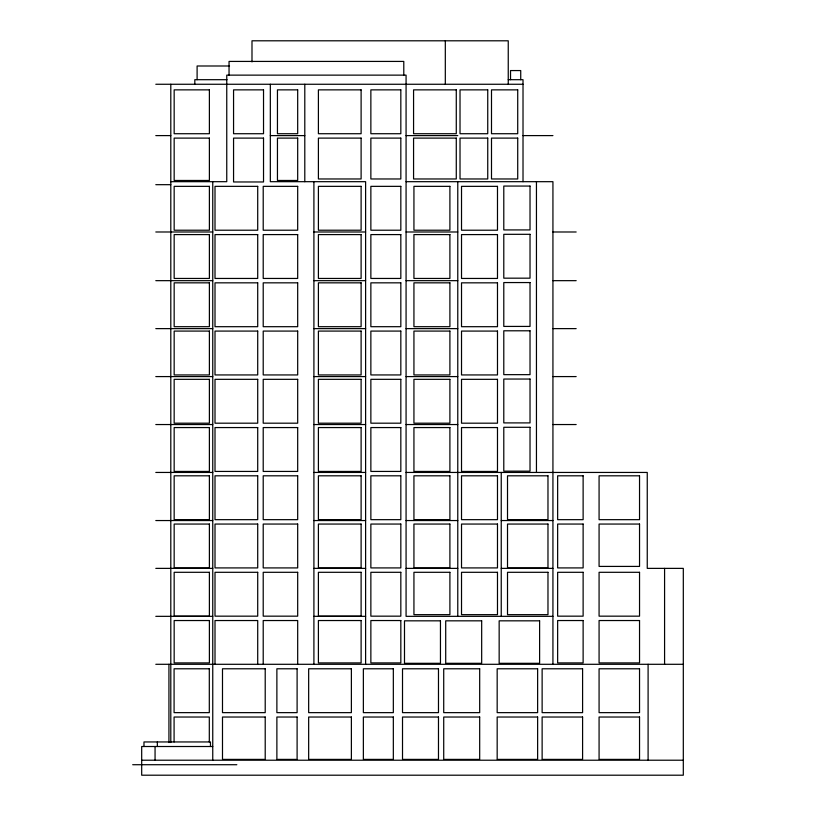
<?xml version="1.0" encoding="UTF-8"?>
<svg xmlns="http://www.w3.org/2000/svg" width="816" height="816" viewBox="0 0 816 816"><rect width="100%" height="100%" fill="white"/><g stroke="black" fill="none" stroke-linecap="round" stroke-linejoin="round"><path stroke-width="1.22" d="M229.51 65.994L197.105 65.994L197.105 79.693M227.021 79.693L194.82 79.693L194.82 84.262M508.246 79.693L523.015 79.693L523.015 181.682M155.805 84.262L523.015 84.262M155.805 135.599L170.799 135.599M270.331 135.599L304.796 135.599M406.072 135.599L457.776 135.599M523.015 135.599L552.932 135.599M170.799 181.682L226.756 181.682L226.756 75.133L406.072 75.133L406.072 616.335L552.932 616.335M406.072 181.682L552.932 181.682L552.932 664.295M155.805 184.681L170.799 184.681M155.805 231.989L212.752 231.989M313.905 231.989L365.609 231.989M406.072 231.989L457.776 231.989M552.932 231.989L576.167 231.989M155.805 280.663L212.752 280.663M313.905 280.663L365.609 280.663M406.072 280.663L457.776 280.663M552.932 280.663L576.167 280.663M155.805 328.624L212.752 328.624M313.905 328.624L365.609 328.624M406.072 328.624L457.776 328.624M552.932 328.624L576.167 328.624M155.805 376.584L212.752 376.584M313.905 376.584L365.609 376.584M406.072 376.584L457.776 376.584M552.932 376.584L576.167 376.584M155.805 424.544L212.752 424.544M313.905 424.544L365.609 424.544M406.072 424.544L457.776 424.544M552.932 424.544L576.167 424.544M155.805 472.444L212.752 472.444M313.905 472.444L365.609 472.444M406.072 472.444L647.251 472.444L647.251 568.375L683.308 568.375L683.308 775.2L141.688 775.2L141.688 746.507L212.752 746.507M155.805 520.547L212.752 520.547M313.905 520.547L365.609 520.547M406.072 520.547L457.776 520.547M501.238 520.547L552.932 520.547M155.805 568.375L212.752 568.375M313.905 568.375L365.609 568.375M406.072 568.375L457.776 568.375M501.238 568.375L552.932 568.375M155.805 616.335L212.752 616.335M313.905 616.335L365.609 616.335M155.805 664.295L683.308 664.295M141.688 760.216L683.308 760.216M132.692 764.714L236.844 764.714M664.581 568.375L664.581 664.295M648.098 664.295L648.098 760.216M536.449 181.682L536.449 472.444M520.73 79.693L520.73 70.564L510.53 70.564L510.53 79.693M508.246 84.262L508.246 40.8L251.991 40.8L251.991 61.914M501.238 472.444L501.238 616.335M457.776 181.682L457.776 616.335M445.312 40.8L445.312 84.262M403.787 75.133L403.787 61.424L229.041 61.424L229.041 75.133M365.609 664.295L365.609 181.682L270.331 181.682L270.331 84.262M313.905 181.682L313.905 664.295M304.796 84.262L304.796 181.682M297.687 664.408L297.687 620.537L263.211 620.537L263.211 664.408M257.713 664.408L257.713 620.537L215.006 620.537L215.006 664.408M212.752 181.682L212.752 760.216M210.467 746.507L210.467 741.948L143.973 741.948L143.973 746.507M209.304 741.948L209.304 717.029L174.083 717.029L174.083 741.948M170.799 84.262L170.799 742.54M168.932 664.295L168.932 742.54M157.345 741.948L157.345 746.507M155.06 746.507L155.06 760.216M209.386 89.862L174.165 89.862L174.165 133.722L209.386 133.722L209.386 89.862M263.527 89.862L233.56 89.862L233.56 133.722L263.527 133.722L263.527 89.862M297.687 89.862L277.45 89.862L277.45 133.722L297.687 133.722L297.687 89.862M361.111 89.862L318.403 89.862L318.403 133.722L361.111 133.722L361.111 89.862M400.829 89.862L370.862 89.862L370.862 133.722L400.829 133.722L400.829 89.862M456.277 89.862L413.569 89.862L413.569 133.722L456.277 133.722L456.277 89.862M487.744 89.862L460.02 89.862L460.02 133.722L487.744 133.722L487.744 89.862M517.721 89.862L491.497 89.862L491.497 133.722L517.721 133.722L517.721 89.862M209.386 138.108L174.165 138.108L174.165 180.469L209.386 180.469L209.386 138.108M263.527 138.108L233.56 138.108L233.56 181.968L263.527 181.968L263.527 138.108M297.687 138.108L277.45 138.108L277.45 180.469L297.687 180.469L297.687 138.108M361.111 138.108L318.403 138.108L318.403 178.969L361.111 178.969L361.111 138.108M400.829 138.108L370.862 138.108L370.862 178.969L400.829 178.969L400.829 138.108M456.277 138.108L413.569 138.108L413.569 178.969L456.277 178.969L456.277 138.108M487.744 138.108L460.02 138.108L460.02 178.969L487.744 178.969L487.744 138.108M517.721 138.108L491.497 138.108L491.497 178.969L517.721 178.969L517.721 138.108M530.023 186.068L503.788 186.068L503.788 229.928L530.023 229.928L530.023 186.068M209.386 186.354L174.165 186.354L174.165 230.214L209.386 230.214L209.386 186.354M257.713 186.354L215.006 186.354L215.006 230.214L257.713 230.214L257.713 186.354M297.687 186.354L263.211 186.354L263.211 230.214L297.687 230.214L297.687 186.354M361.111 186.354L318.403 186.354L318.403 230.214L361.111 230.214L361.111 186.354M400.829 186.354L370.862 186.354L370.862 230.214L400.829 230.214L400.829 186.354M449.902 186.354L413.936 186.354L413.936 230.214L449.902 230.214L449.902 186.354M497.485 186.354L461.519 186.354L461.519 230.214L497.485 230.214L497.485 186.354M530.023 234.314L503.788 234.314L503.788 278.174L530.023 278.174L530.023 234.314M209.386 234.59L174.165 234.59L174.165 278.45L209.386 278.45L209.386 234.59M257.713 234.59L215.006 234.59L215.006 278.45L257.713 278.45L257.713 234.59M297.687 234.59L263.211 234.59L263.211 278.45L297.687 278.45L297.687 234.59M361.111 234.59L318.403 234.59L318.403 278.45L361.111 278.45L361.111 234.59M400.829 234.59L370.862 234.59L370.862 278.45L400.829 278.45L400.829 234.59M449.902 234.59L413.936 234.59L413.936 278.45L449.902 278.45L449.902 234.59M497.485 234.59L461.519 234.59L461.519 278.45L497.485 278.45L497.485 234.59M530.023 282.56L503.788 282.56L503.788 326.42L530.023 326.42L530.023 282.56M209.386 282.836L174.165 282.836L174.165 326.696L209.386 326.696L209.386 282.836M257.713 282.836L215.006 282.836L215.006 326.696L257.713 326.696L257.713 282.836M297.687 282.836L263.211 282.836L263.211 326.696L297.687 326.696L297.687 282.836M361.111 282.836L318.403 282.836L318.403 326.696L361.111 326.696L361.111 282.836M400.829 282.836L370.862 282.836L370.862 326.696L400.829 326.696L400.829 282.836M449.902 282.836L413.936 282.836L413.936 326.696L449.902 326.696L449.902 282.836M497.485 282.836L461.519 282.836L461.519 326.696L497.485 326.696L497.485 282.836M530.023 330.796L503.788 330.796L503.788 374.656L530.023 374.656L530.023 330.796M209.386 331.082L174.165 331.082L174.165 374.942L209.386 374.942L209.386 331.082M257.713 331.082L215.006 331.082L215.006 374.942L257.713 374.942L257.713 331.082M297.687 331.082L263.211 331.082L263.211 374.942L297.687 374.942L297.687 331.082M361.111 331.082L318.403 331.082L318.403 374.942L361.111 374.942L361.111 331.082M400.829 331.082L370.862 331.082L370.862 374.942L400.829 374.942L400.829 331.082M449.902 331.082L413.936 331.082L413.936 374.942L449.902 374.942L449.902 331.082M497.485 331.082L461.519 331.082L461.519 374.942L497.485 374.942L497.485 331.082M530.023 379.042L503.788 379.042L503.788 422.902L530.023 422.902L530.023 379.042M209.386 379.328L174.165 379.328L174.165 423.188L209.386 423.188L209.386 379.328M257.713 379.328L215.006 379.328L215.006 423.188L257.713 423.188L257.713 379.328M297.687 379.328L263.211 379.328L263.211 423.188L297.687 423.188L297.687 379.328M361.111 379.328L318.403 379.328L318.403 423.188L361.111 423.188L361.111 379.328M400.829 379.328L370.862 379.328L370.862 423.188L400.829 423.188L400.829 379.328M449.902 379.328L413.936 379.328L413.936 423.188L449.902 423.188L449.902 379.328M497.485 379.328L461.519 379.328L461.519 423.188L497.485 423.188L497.485 379.328M530.023 427.288L503.788 427.288L503.788 471.148L530.023 471.148L530.023 427.288M209.386 427.564L174.165 427.564L174.165 471.434L209.386 471.434L209.386 427.564M257.713 427.564L215.006 427.564L215.006 471.434L257.713 471.434L257.713 427.564M297.687 427.564L263.211 427.564L263.211 471.434L297.687 471.434L297.687 427.564M361.111 427.564L318.403 427.564L318.403 471.434L361.111 471.434L361.111 427.564M400.829 427.564L370.862 427.564L370.862 471.434L400.829 471.434L400.829 427.564M449.902 427.564L413.936 427.564L413.936 471.434L449.902 471.434L449.902 427.564M497.485 427.564L461.519 427.564L461.519 471.434L497.485 471.434L497.485 427.564M209.386 475.81L174.165 475.81L174.165 519.67L209.386 519.67L209.386 475.81M257.713 475.81L215.006 475.81L215.006 519.67L257.713 519.67L257.713 475.81M297.687 475.81L263.211 475.81L263.211 519.67L297.687 519.67L297.687 475.81M361.111 475.81L318.403 475.81L318.403 519.67L361.111 519.67L361.111 475.81M400.829 475.81L370.862 475.81L370.862 519.67L400.829 519.67L400.829 475.81M449.902 475.81L413.936 475.81L413.936 519.67L449.902 519.67L449.902 475.81M497.485 475.81L461.519 475.81L461.519 519.67L497.485 519.67L497.485 475.81M547.975 475.81L507.511 475.81L507.511 519.67L547.975 519.67L547.975 475.81M583.124 475.81L557.644 475.81L557.644 519.67L583.124 519.67L583.124 475.81M639.54 475.81L599.077 475.81L599.077 519.67L639.54 519.67L639.54 475.81M209.386 524.056L174.165 524.056L174.165 567.916L209.386 567.916L209.386 524.056M257.713 524.056L215.006 524.056L215.006 567.916L257.713 567.916L257.713 524.056M297.687 524.056L263.211 524.056L263.211 567.916L297.687 567.916L297.687 524.056M361.111 524.056L318.403 524.056L318.403 567.916L361.111 567.916L361.111 524.056M400.829 524.056L370.862 524.056L370.862 567.916L400.829 567.916L400.829 524.056M449.902 524.056L413.936 524.056L413.936 567.916L449.902 567.916L449.902 524.056M497.485 524.056L461.519 524.056L461.519 567.916L497.485 567.916L497.485 524.056M547.975 524.056L507.511 524.056L507.511 567.916L547.975 567.916L547.975 524.056M583.124 524.056L557.644 524.056L557.644 567.916L583.124 567.916L583.124 524.056M639.54 524.056L599.077 524.056L599.077 566.416L639.54 566.416L639.54 524.056M209.386 572.302L174.165 572.302L174.165 616.162L209.386 616.162L209.386 572.302M257.713 572.302L215.006 572.302L215.006 616.162L257.713 616.162L257.713 572.302M297.687 572.302L263.211 572.302L263.211 616.162L297.687 616.162L297.687 572.302M361.111 572.302L318.403 572.302L318.403 616.162L361.111 616.162L361.111 572.302M400.829 572.302L370.862 572.302L370.862 616.162L400.829 616.162L400.829 572.302M449.902 572.302L413.936 572.302L413.936 614.662L449.902 614.662L449.902 572.302M497.485 572.302L461.519 572.302L461.519 614.662L497.485 614.662L497.485 572.302M547.975 572.302L507.511 572.302L507.511 614.662L547.975 614.662L547.975 572.302M583.124 572.302L557.644 572.302L557.644 616.162L583.124 616.162L583.124 572.302M639.54 572.302L599.077 572.302L599.077 616.162L639.54 616.162L639.54 572.302M209.386 620.537L174.165 620.537L174.165 662.908L209.386 662.908L209.386 620.537M361.111 620.537L318.403 620.537L318.403 662.908L361.111 662.908L361.111 620.537M400.829 620.537L370.862 620.537L370.862 662.908L400.829 662.908L400.829 620.537M583.124 620.537L557.644 620.537L557.644 662.908L583.124 662.908L583.124 620.537M639.54 620.537L599.077 620.537L599.077 662.908L639.54 662.908L639.54 620.537M440.456 620.833L404.491 620.833L404.491 663.306L440.456 663.306L440.456 620.833M481.675 620.833L445.709 620.833L445.709 663.306L481.675 663.306L481.675 620.833M539.611 620.833L499.157 620.833L499.157 663.306L539.611 663.306L539.611 620.833M209.304 668.783L174.083 668.783L174.083 712.643L209.304 712.643L209.304 668.783M265.21 668.783L222.493 668.783L222.493 712.643L265.21 712.643L265.21 668.783M297.106 668.783L276.879 668.783L276.879 712.643L297.106 712.643L297.106 668.783M351.38 668.783L308.662 668.783L308.662 712.643L351.38 712.643L351.38 668.783M393.332 668.783L363.365 668.783L363.365 712.643L393.332 712.643L393.332 668.783M438.478 668.783L402.512 668.783L402.512 712.643L438.478 712.643L438.478 668.783M479.686 668.783L443.72 668.783L443.72 712.643L479.686 712.643L479.686 668.783M537.632 668.783L497.168 668.783L497.168 712.643L537.632 712.643L537.632 668.783M582.593 668.783L542.13 668.783L542.13 712.643L582.593 712.643L582.593 668.783M639.54 668.783L599.077 668.783L599.077 712.643L639.54 712.643L639.54 668.783M265.21 717.029L222.493 717.029L222.493 759.39L265.21 759.39L265.21 717.029M297.106 717.029L276.879 717.029L276.879 759.39L297.106 759.39L297.106 717.029M351.38 717.029L308.662 717.029L308.662 759.39L351.38 759.39L351.38 717.029M393.332 717.029L363.365 717.029L363.365 759.39L393.332 759.39L393.332 717.029M438.478 717.029L402.512 717.029L402.512 759.39L438.478 759.39L438.478 717.029M479.686 717.029L443.72 717.029L443.72 759.39L479.686 759.39L479.686 717.029M537.632 717.029L497.168 717.029L497.168 759.39L537.632 759.39L537.632 717.029M582.593 717.029L542.13 717.029L542.13 759.39L582.593 759.39L582.593 717.029M639.54 717.029L599.077 717.029L599.077 759.39L639.54 759.39L639.54 717.029"/></g></svg>
